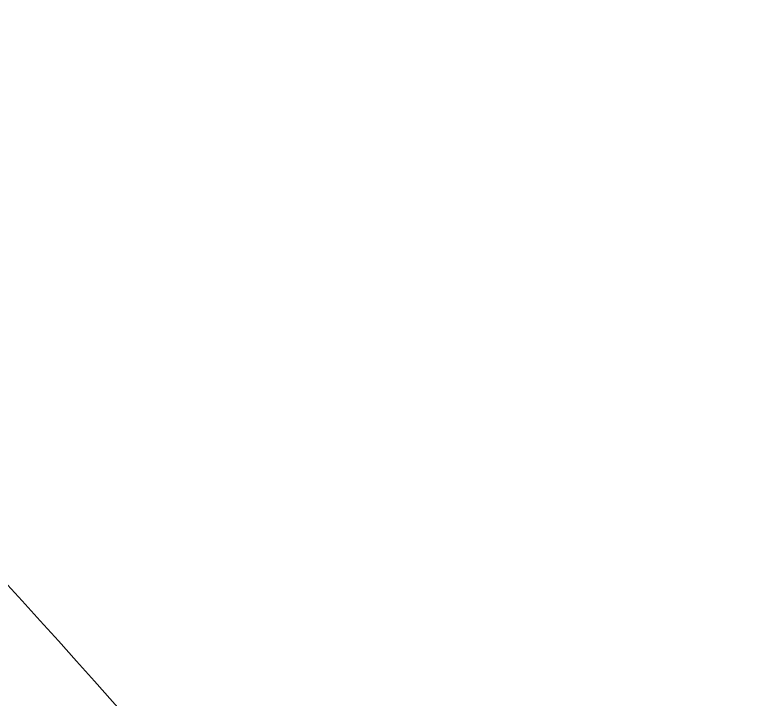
# Model space of a CAD drawing. Extents: x 14 to 2068, y -1996 to -61.
# Drawn here: x 727.452 to 729.735, y -1791.186 to -1789.102 of the extents above; entities that cross this region are included whole.
import ezdxf

# ---------------------------------------------------------------- set-up
doc = ezdxf.new("R2010")
doc.units = 0
doc.header["$MEASUREMENT"] = 0
doc.layers.add('Layer 1', color=7, linetype='Continuous', lineweight=0)

msp = doc.modelspace()

# ---------------------------------------------------------------- linework, layer by layer
at = {"layer": 'Layer 1'}
for points, knots in [([(762.32, -1786), (762.32, -1779.11), (756.71, -1773.5), (749.82, -1773.5), (749.82, -1773.5), (618.43, -1773.5), (618.43, -1773.5), (611.71, -1773.5), (605.5, -1778.9099), (604.57, -1785.5601), (604.57, -1785.5601), (591.69, -1877.6499), (591.69, -1877.6499), (591.69, -1877.6499), (556.96, -1877.6499), (556.96, -1877.6499), (556.96, -1877.6499), (556.96, -1849.05), (556.96, -1849.05), (556.96, -1847.6699), (555.84, -1846.55), (554.46, -1846.55), (553.08, -1846.55), (551.96, -1847.6699), (551.96, -1849.05), (551.96, -1849.05), (551.96, -1877.6499), (551.96, -1877.6499), (551.96, -1877.6499), (524.24, -1877.6499), (524.24, -1877.6499), (512.24, -1877.6499), (501.09, -1883.62), (494.41, -1893.62), (493.97, -1894.28), (493.87, -1895.1), (494.13, -1895.84), (479.01, -1903.98), (468.71, -1919.96), (468.71, -1938.3), (468.71, -1964.88), (490.34, -1986.5), (516.91, -1986.5), (539.67, -1986.5), (558.78, -1970.63), (563.8, -1949.38), (563.8, -1949.38), (662.73, -1949.38), (662.73, -1949.38), (670.47, -1970.99), (691.15, -1986.5), (715.38, -1986.5), (746.21, -1986.5), (771.29, -1961.4199), (771.29, -1930.59), (771.29, -1919.4199), (767.98, -1909.02), (762.32, -1900.28), (762.32, -1900.28), (762.32, -1786), (762.32, -1786)], [0, 0, 0, 0, 1, 1, 1, 2, 2, 2, 3, 3, 3, 4, 4, 4, 5, 5, 5, 6, 6, 6, 7, 7, 7, 8, 8, 8, 9, 9, 9, 10, 10, 10, 11, 11, 11, 12, 12, 12, 13, 13, 13, 14, 14, 14, 15, 15, 15, 16, 16, 16, 17, 17, 17, 18, 18, 18, 19, 19, 19, 20, 20, 20, 20]), ([(688.39, -1782.5105), (690.1963, -1782.2798), (692.0258, -1782.1494), (693.876, -1782.1494), (693.876, -1782.1494), (693.876, -1779.1494), (693.876, -1779.1494), (692.0278, -1779.1494), (690.1978, -1779.2664), (688.39, -1779.4817), (688.39, -1779.4817), (688.39, -1778.5), (688.39, -1778.5), (688.39, -1778.5), (693.876, -1778.5), (693.876, -1778.5), (693.876, -1778.5), (693.8768, -1778.5), (693.8768, -1778.5), (693.8768, -1778.5), (722.9861, -1778.5), (722.9861, -1778.5), (728.0244, -1781.6669), (732.5654, -1785.6853), (736.4364, -1790.4619), (734.2703, -1791.6343), (732.1501, -1792.8888), (730.0828, -1794.228), (728.0934, -1791.2397), (725.6099, -1788.7166), (722.7, -1786.8), (719.3862, -1784.6226), (715.6774, -1783.269), (711.6993, -1782.7443), (706.1402, -1780.4004), (700.1028, -1779.1494), (693.8768, -1779.1494), (693.8768, -1779.1494), (693.8768, -1782.1494), (693.8768, -1782.1494), (696.7341, -1782.1494), (699.5452, -1782.4458), (702.2862, -1782.9904), (701.7302, -1783.0872), (701.1718, -1783.1951), (700.61, -1783.3201), (698.267, -1783.8438), (696.0222, -1784.6782), (693.8768, -1785.8015), (693.8766, -1785.8018), (693.8763, -1785.8018), (693.876, -1785.802), (691.9653, -1786.8025), (690.1329, -1788.0303), (688.39, -1789.5), (688.39, -1789.5), (688.39, -1782.5105), (688.39, -1782.5105)], [0, 0, 0, 0, 1, 1, 1, 2, 2, 2, 3, 3, 3, 4, 4, 4, 5, 5, 5, 6, 6, 6, 7, 7, 7, 8, 8, 8, 9, 9, 9, 10, 10, 10, 11, 11, 11, 12, 12, 12, 13, 13, 13, 14, 14, 14, 15, 15, 15, 16, 16, 16, 17, 17, 17, 18, 18, 18, 19, 19, 19, 19]), ([(684.75, -1796.6899), (684.75, -1796.6899), (686.63, -1798.4399), (686.63, -1798.4399), (686.63, -1798.4399), (688.33, -1796.52), (688.33, -1796.52), (688.35, -1796.5), (688.37, -1796.47), (688.39, -1796.45), (692.35, -1792.01), (696.7, -1789.3101), (701.7, -1788.2), (708.56, -1786.6699), (714.87, -1787.64), (719.95, -1790.98), (725.12, -1794.39), (728.57, -1799.95), (729.92, -1807.0701), (731.75, -1816.74), (729.25, -1825.8101), (721.8, -1836.48), (713.83, -1847.8999), (702.38, -1857.36), (686.81, -1865.3999), (686.66, -1865.47), (686.29, -1865.52), (686.11, -1865.49), (668.24, -1856.09), (656.25, -1845.58), (648.39, -1832.4099), (642.84, -1823.1499), (641.17, -1814.72), (643.1, -1805.9099), (645.01, -1797.26), (650.2, -1791.14), (657.73, -1788.6799), (665.66, -1786.09), (675.05, -1787.9299), (681.09, -1793.27), (681.85, -1793.9299), (682.56, -1794.61), (683.39, -1795.39), (683.39, -1795.39), (683.4, -1795.3999), (683.4, -1795.3999), (683.82, -1795.8), (684.27, -1796.23), (684.75, -1796.6899)], [0, 0, 0, 0, 1, 1, 1, 2, 2, 2, 3, 3, 3, 4, 4, 4, 5, 5, 5, 6, 6, 6, 7, 7, 7, 8, 8, 8, 9, 9, 9, 10, 10, 10, 11, 11, 11, 12, 12, 12, 13, 13, 13, 14, 14, 14, 15, 15, 15, 16, 16, 16, 16])]:
    msp.add_open_spline(points, degree=3, knots=knots, dxfattribs=at)

doc.saveas('drawing.dxf')
